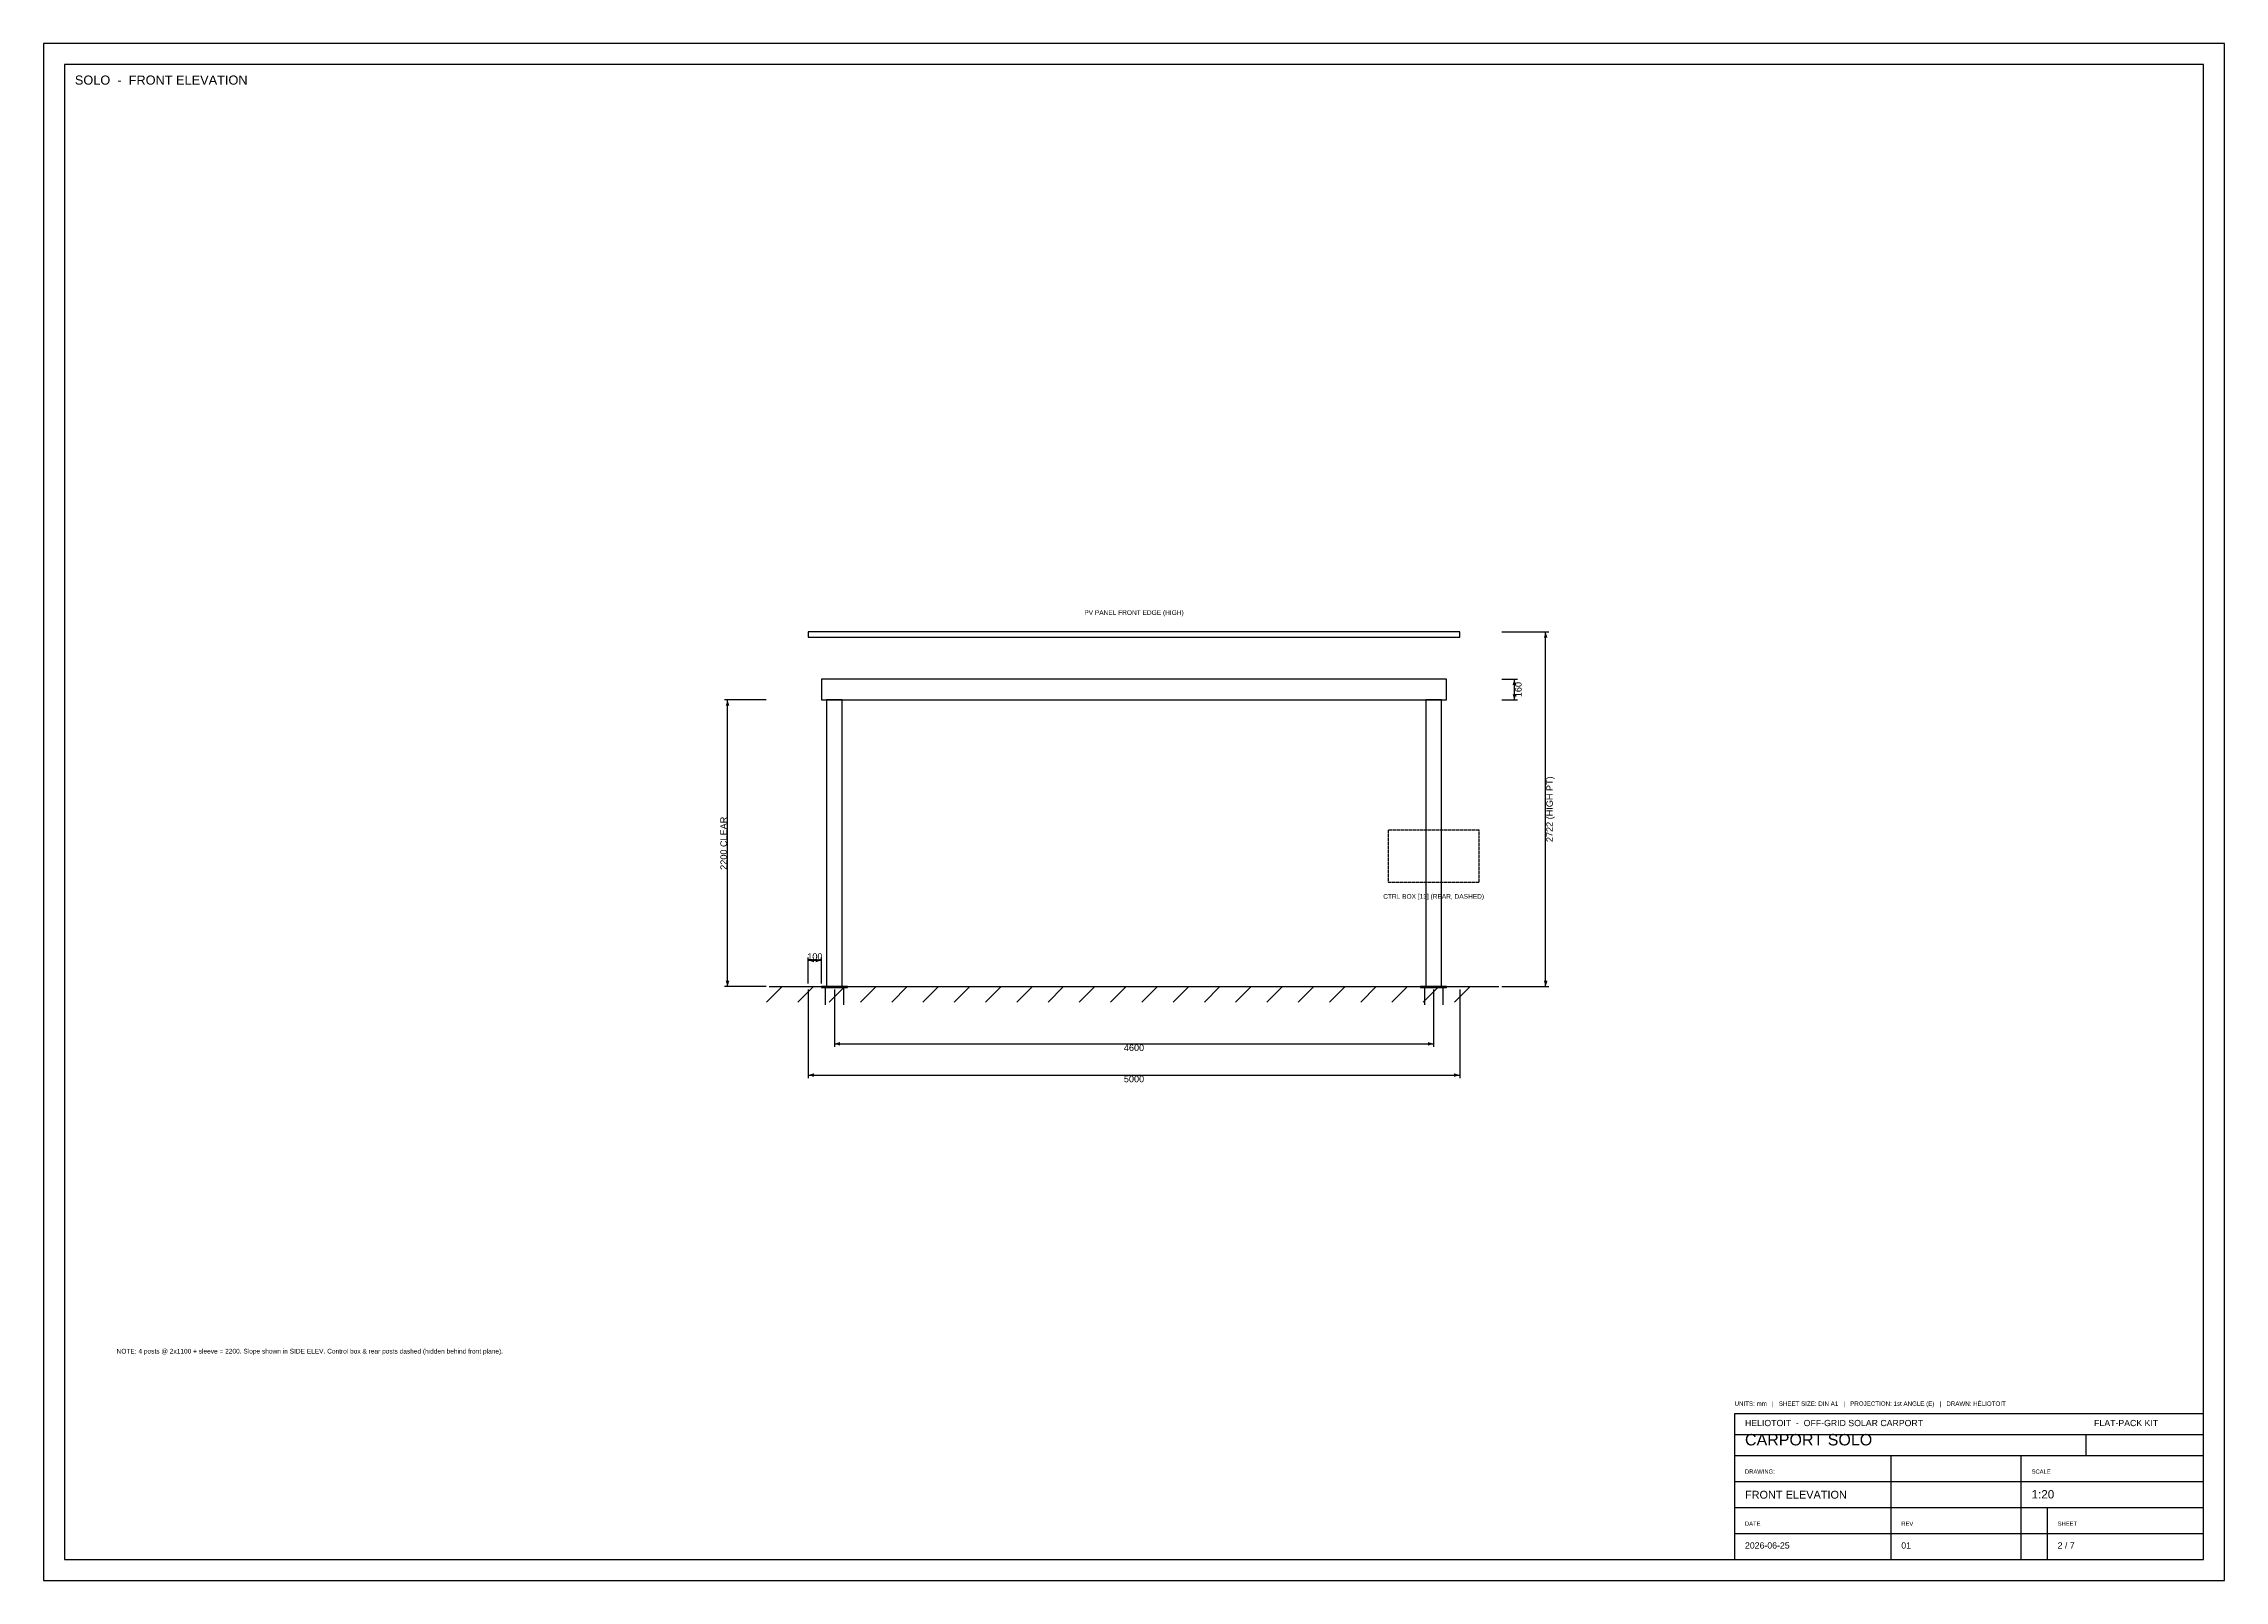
# Model space of a CAD drawing. Header units: millimetres. Extents: x 2 to 839, y 2 to 592.
import ezdxf
from ezdxf.enums import TextEntityAlignment as Align

# ---------------------------------------------------------------- set-up
doc = ezdxf.new("R2010")
doc.units = ezdxf.units.MM
doc.linetypes.add('DASHED', pattern=[1.524, 1.27, -0.254])
for name, color, linetype in [('ANCHOR', 1, 'CONTINUOUS'), ('BORDER', 7, 'CONTINUOUS'), ('DIM', 8, 'CONTINUOUS'), ('GROUND', 8, 'CONTINUOUS'), ('HIDDEN', 252, 'DASHED'), ('PANEL', 4, 'CONTINUOUS'), ('STRUCT', 5, 'CONTINUOUS'), ('TEXT', 7, 'CONTINUOUS'), ('TITLE', 7, 'CONTINUOUS')]:
    doc.layers.add(name, color=color, linetype=linetype)
doc.styles.add('ARIAL', font='arial.ttf')

msp = doc.modelspace()

# ---------------------------------------------------------------- linework, layer by layer
at = {"layer": 'ANCHOR'}
for p, q in [((302, 229.6), (302, 223)), ((309, 229.6), (309, 223)), ((532, 229.6), (532, 223)), ((539, 229.6), (539, 223))]:
    msp.add_line(p, q, dxfattribs=at)
for points in [[(300.5, 229.6), (310.5, 229.6), (310.5, 230), (300.5, 230)], [(530.5, 229.6), (540.5, 229.6), (540.5, 230), (530.5, 230)]]:
    msp.add_lwpolyline(points, close=True, dxfattribs=at)
at = {"layer": 'BORDER'}
for points in [[(2, 2), (839, 2), (839, 592), (2, 592)], [(10, 10), (831, 10), (831, 584), (10, 584)]]:
    msp.add_lwpolyline(points, close=True, dxfattribs=at)
at = {"layer": 'DIM'}
for p, q in [((561.7, 366.12), (579.7, 366.12)), ((578.5, 230), (578.5, 366.12)), ((561.7, 348), (567.7, 348)), ((566.5, 340), (566.5, 348)), ((279.3, 340), (263.3, 340)), ((264.5, 230), (264.5, 340)), ((561.7, 340), (567.7, 340)), ((295.5, 231.2), (295.5, 241.2)), ((300.5, 240), (295.5, 240)), ((300.5, 231.2), (300.5, 241.2)), ((279.3, 230), (263.3, 230)), ((295.5, 228.8), (295.5, 194.8)), ((305.5, 228.8), (305.5, 206.8)), ((535.5, 228.8), (535.5, 206.8)), ((545.5, 228.8), (545.5, 194.8)), ((561.7, 230), (579.7, 230)), ((305.5, 208), (535.5, 208)), ((295.5, 196), (545.5, 196))]:
    msp.add_line(p, q, dxfattribs=at)
for points in [[(578.5, 366.12), (577.8, 363.92), (579.2, 363.92)], [(566.5, 348), (565.8, 345.8), (567.2, 345.8)], [(264.5, 340), (263.8, 337.8), (265.2, 337.8)], [(566.5, 340), (567.2, 342.2), (565.8, 342.2)], [(295.5, 240), (297.7, 239.3), (297.7, 240.7)], [(300.5, 240), (298.3, 240.7), (298.3, 239.3)], [(264.5, 230), (265.2, 232.2), (263.8, 232.2)], [(578.5, 230), (579.2, 232.2), (577.8, 232.2)], [(305.5, 208), (307.7, 207.3), (307.7, 208.7)], [(535.5, 208), (533.3, 208.7), (533.3, 207.3)], [(295.5, 196), (297.7, 195.3), (297.7, 196.7)], [(545.5, 196), (543.3, 196.7), (543.3, 195.3)]]:
    msp.add_solid(points, dxfattribs=at)
at = {"layer": 'GROUND'}
for p, q in [((285.5, 230), (279.5, 224)), ((280.5, 230), (560.5, 230)), ((297.5, 230), (291.5, 224)), ((309.5, 230), (303.5, 224)), ((321.5, 230), (315.5, 224)), ((333.5, 230), (327.5, 224)), ((345.5, 230), (339.5, 224)), ((357.5, 230), (351.5, 224)), ((369.5, 230), (363.5, 224)), ((381.5, 230), (375.5, 224)), ((393.5, 230), (387.5, 224)), ((405.5, 230), (399.5, 224)), ((417.5, 230), (411.5, 224)), ((429.5, 230), (423.5, 224)), ((441.5, 230), (435.5, 224)), ((453.5, 230), (447.5, 224)), ((465.5, 230), (459.5, 224)), ((477.5, 230), (471.5, 224)), ((489.5, 230), (483.5, 224)), ((501.5, 230), (495.5, 224)), ((513.5, 230), (507.5, 224)), ((525.5, 230), (519.5, 224)), ((537.5, 230), (531.5, 224)), ((549.5, 230), (543.5, 224))]:
    msp.add_line(p, q, dxfattribs=at)
at = {"layer": 'HIDDEN'}
for points in [[(302.5, 230), (308.5, 230), (308.5, 340), (302.5, 340)], [(532.5, 230), (538.5, 230), (538.5, 340), (532.5, 340)], [(518, 270), (553, 270), (553, 290), (518, 290)]]:
    msp.add_lwpolyline(points, close=True, dxfattribs=at)
at = {"layer": 'PANEL'}
msp.add_lwpolyline([(295.5, 364.12), (545.5, 364.12), (545.5, 366.12), (295.5, 366.12)], close=True, dxfattribs=at)
at = {"layer": 'STRUCT'}
for points in [[(300.5, 340), (540.5, 340), (540.5, 348), (300.5, 348)], [(302.5, 230), (308.5, 230), (308.5, 340), (302.5, 340)], [(532.5, 230), (538.5, 230), (538.5, 340), (532.5, 340)]]:
    msp.add_lwpolyline(points, close=True, dxfattribs=at)
at = {"layer": 'TITLE'}
for p, q in [((651, 58), (831, 58)), ((786, 50), (786, 58)), ((651, 50), (831, 50)), ((711, 50), (711, 10)), ((761, 10), (761, 50)), ((651, 40), (831, 40)), ((651, 30), (831, 30)), ((771, 30), (771, 10)), ((651, 20), (831, 20))]:
    msp.add_line(p, q, dxfattribs=at)
msp.add_lwpolyline([(651, 10), (831, 10), (831, 66), (651, 66)], close=True, dxfattribs=at)

# ---------------------------------------------------------------- texts
at = {"layer": 'TEXT', "style": 'ARIAL'}
for s, height, p in [('SOLO  -  FRONT ELEVATION', 3.5, (14, 578)), ('NOTE: 4 posts @ 2x1100 + sleeve = 2200. Slope shown in SIDE ELEV. Control box & rear posts dashed (hidden behind front plane).', 1.8, (30, 90))]:
    msp.add_text(s, height=height, dxfattribs=at).set_placement(p, align=Align.MIDDLE_LEFT)
msp.add_text('PV PANEL FRONT EDGE (HIGH)', height=1.8, dxfattribs=at).set_placement((420.5, 372.12), align=Align.BOTTOM_CENTER)
for s, rotation, p in [('160', 90, (568, 344)), ('2722 (HIGH PT)', 90, (580, 298.06)), ('2200 CLEAR', 90, (263, 285)), ('100', 360, (298, 241.5))]:
    msp.add_text(s, height=2.5, rotation=rotation, dxfattribs=at).set_placement(p, align=Align.MIDDLE_CENTER)
msp.add_text('CTRL BOX [13] (REAR, DASHED)', height=1.8, dxfattribs=at).set_placement((535.5, 265.5), align=Align.TOP_CENTER)
for s, p in [('4600', (420.5, 206.5)), ('5000', (420.5, 194.5))]:
    msp.add_text(s, height=2.5, dxfattribs=at).set_placement(p, align=Align.MIDDLE_CENTER)
for s, height, p in [('UNITS: mm   |   SHEET SIZE: DIN A1   |   PROJECTION: 1st ANGLE (E)   |   DRAWN: HÉLIOTOIT', 1.7, (651, 68.5)), ('HELIOTOIT  -  OFF-GRID SOLAR CARPORT', 2.4, (655, 60.5)), ('FLAT-PACK KIT', 2.4, (789, 60.5)), ('CARPORT SOLO', 4.4, (655, 52.5)), ('DRAWING:', 1.6, (655, 42.5)), ('SCALE', 1.6, (765, 42.5)), ('FRONT ELEVATION', 3, (655, 32.5)), ('1:20', 3.2, (765, 32.5)), ('DATE', 1.6, (655, 22.5)), ('REV', 1.6, (715, 22.5)), ('SHEET', 1.6, (775, 22.5)), ('2 / 7', 2.4, (775, 13.5)), ('2026-06-25', 2.4, (655, 13.5)), ('01', 2.4, (715, 13.5))]:
    msp.add_text(s, height=height, dxfattribs=at).set_placement(p, align=Align.BOTTOM_LEFT)

doc.saveas('drawing.dxf')
